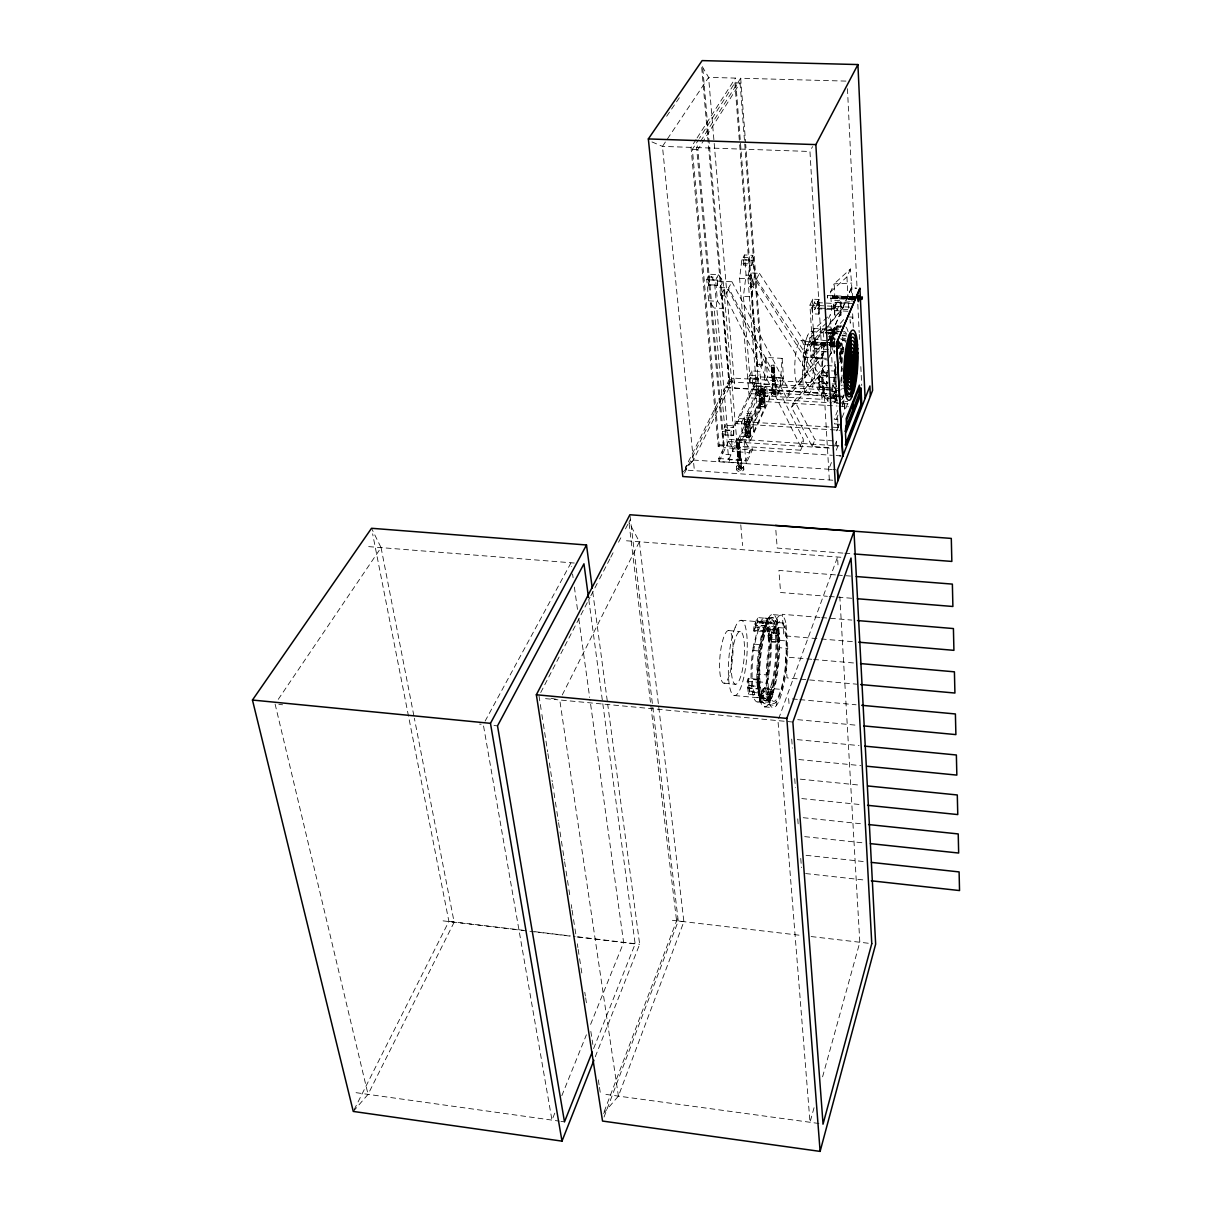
<?xml version="1.0" encoding="UTF-8"?>
<svg xmlns="http://www.w3.org/2000/svg" width="1212" height="1212" viewBox="0 0 1212 1212"><rect width="100%" height="100%" fill="white"/><g stroke="black" fill="none" stroke-linecap="round" stroke-linejoin="round"><path stroke-width="0.75" stroke-dasharray="5 3.75" d="M837.643 401.142A38.663 7.636 -86.7 0 1 835.719 394.354L834.417 371.054A38.663 7.636 -86.7 0 1 835.083 359.1M811.919 343.829C812.494 338.572 812.782 347.374 811.919 343.829L835.492 345.178M830.22 344.496L830.22 343.708M832.599 297.44C833.114 292.425 833.447 300.924 832.599 297.44L855.324 298.682M835.401 364.282L836.325 391.734M835.613 368.19L836.159 386.81M731.381 661.752L732.109 653.404A26.467 6.211 -84.9 0 1 735.169 638.875L736.154 636.239A26.467 6.211 -84.9 0 1 744.092 641.057A26.467 6.211 -84.9 0 1 740.683 676.629L739.714 679.281A26.467 6.211 -84.9 0 1 731.381 661.752L732.003 654.435M804.692 363.327L805.283 356.449A22.058 4.681 -86.7 0 1 807.601 345.284L808.328 343.466A22.058 4.681 -86.7 0 1 814.009 351.359A22.058 4.681 -86.7 0 1 811.267 380.644L810.54 382.492A22.058 4.681 -86.7 0 1 804.692 363.327L805.192 357.282M812.676 299.167L812.328 313.802L818.63 314.12L819.342 305.606L818.994 299.47L812.676 299.167L809.934 305.121L812.282 343.405L826.736 326.649M818.994 299.47L817.539 302.652L817.903 308.802L833.917 309.621L833.583 303.454L834.992 300.273L841.234 300.591L840.855 315.271L834.613 314.953L835.326 306.424L834.174 283.82L850.43 268.988L852.627 297.955M765.954 357.464L763.984 384.401L780.18 385.355L782.134 358.373L765.954 357.464L767.423 377.068L763.984 384.401M841.173 363.358L841.098 358.646L840.886 359.812A10.544 2.076 -86.7 0 0 840.658 361.418M821.994 399.354L821.721 394.96L753.076 286.774L748.607 286.547L751.667 280.684L756.106 280.896L824.357 388.704L824.614 393.097L821.994 399.354L757.136 395.43L748.001 278.79L750.228 260.262L752.819 255.353L744.471 254.959L741.835 259.868L739.608 278.381L749.243 397.854L831.826 402.869M750.652 282.638L757.879 375.659L749.728 375.175L743.426 296.395L746.047 275.094L744.471 254.959M752.819 255.353L754.364 275.488L751.758 296.804L743.426 296.395M824.19 344.284L822.645 354.328A35.103 7.136 -86.7 0 0 828.523 398.445M771.62 368.584C772.347 376.493 776.362 363.464 771.62 368.584L772.786 384.522C777.422 385.795 773.498 381.432 772.786 384.522M776.134 394.082L773.317 394.279L771.18 365.297L772.559 364.509L774.013 365.1L776.134 394.082L773.317 394.279M774.013 365.1L771.18 365.297M830.568 347.132L831.538 342.405A33.36 6.696 -86.7 0 1 835.007 332.861L836.219 331.543A33.36 6.696 -86.7 0 1 838.522 331.921M741.759 469.453L740.305 470.347L738.79 469.665L736.229 439.668L737.699 438.805L739.229 439.456L741.759 469.453L740.244 468.786L738.79 469.665M739.229 439.456L737.76 440.335L736.229 439.668M834.841 342.026L834.81 348.298M762.333 634.785L765.832 623.135L769.665 616.166A46.359 10.241 -84.9 0 1 777.665 622.559L785.952 623.256L787.83 648.42A46.404 10.075 -85 0 1 783.452 686.386L781.861 692.673A46.404 10.075 -85 0 1 768.347 700.46L759.863 699.672L758.121 688.658L757.697 674.099A46.359 10.241 -84.9 0 1 762.333 634.785L770.847 635.512L771.135 639.194M830.144 342.435A38.633 7.757 -86.7 0 1 830.917 338.86L833.538 330.467L836.341 326.301A38.633 7.757 -86.7 0 1 839.022 326.785M814.04 1107.723L810.01 1122.267L777.968 720.64L837.537 557.02L838.189 568.352M822.584 1076.817L859.823 942.254L839.825 596.668M759.863 699.672A46.359 10.241 -84.9 0 0 768.09 704.672L771.847 697.294L775.21 685.644A46.359 10.241 -84.9 0 0 779.619 647.708L777.665 622.559M827.644 298.167L827.66 295.38L827.478 298.334L855.142 299.546M758.424 378.265L758.121 383.295L758.424 378.265L750.289 377.796L749.531 380.28L749.986 382.825L758.121 383.295M733.714 435.214L733.836 430.427L725.23 429.805L724.761 434.957L733.714 435.214L724.928 435.032M749.986 382.825L750.289 377.796M733.669 430.351L733.366 435.578M769.953 702.399L769.681 699.082L773.286 689.416L763.166 687.765L759.485 697.4L759.833 701.46L769.953 702.399L773.559 692.719L773.286 689.416M603.5 1113.434L618.408 1096.118L683.886 921.665L639.391 541.764L628.922 522.175L630.437 519.251M769.378 697.688L768.347 700.46L766.651 689.431L766.242 674.872A46.404 10.075 -85 0 1 776.18 619.711L778.089 616.863A46.404 10.075 -85 0 1 785.952 623.256L784.422 627.255M786.861 651.026L787.83 648.42L779.619 647.708M725.276 434.669L725.397 429.881M604.167 1111.662L677.841 917.56M759.833 701.46L763.499 691.794L763.166 687.765M604.046 1117.04L678.25 921.044L629.892 514.752M758.682 695.143L759.666 692.552L758.576 679.568L748.425 678.053L747.183 681.22L748.334 694.188L758.682 695.143L757.576 682.159L758.576 679.568M778.816 642.375L779.755 639.936L778.771 627.18L768.711 626.331L767.56 629.286L768.59 642.057L778.816 642.375L777.831 629.604L778.771 627.18M767.287 672.13L766.242 674.872L757.697 674.099M748.334 694.188L749.561 691.022L748.425 678.053M768.59 642.057L769.741 639.088L768.711 626.331M764.242 631.331L763.969 627.861L767.696 618.423L757.409 617.559L753.622 626.983L753.985 631.21L764.242 631.331L767.969 621.877L767.696 618.423M595.274 1056.758L639.663 944.269L607.712 704.323M831.432 462.514L828.705 469.438L832.189 469.665M836.28 450.197L839.022 443.228M593.592 1048.592L635.149 943.921L588.759 599.379M834.462 446.213L836.477 441.123L814.994 439.729L794.466 400.672L825.236 365.479L822.433 372.023L791.542 407.308L812.207 446.486L830.19 447.667M839.492 424.109L838.159 427.427L837.628 417.913M842.143 417.443L844.794 410.792L844.294 401.339L847.688 401.551M847.597 403.778L845.006 410.262L844.506 400.824M753.985 631.21L757.758 621.771L757.409 617.559M837.977 415.11L834.447 423.882L839.81 424.215M842.219 404.566L844.325 399.309M842.295 406.308L844.294 401.339M837.719 410.444L834.174 419.2L837.765 419.428M842.673 398.172L844.082 394.673M554.778 1113.161L551.975 1120.115L483.3 724.473L479.543 724.094M561.807 1095.739L586.396 1034.806M590.608 1024.367L623.635 942.542L589.941 699.339M827.129 397.248L827.341 400.945L835.841 401.46L838.537 394.87L833.462 394.567M835.719 394.354L836.492 392.491M835.841 401.46L837.022 395.142M835.719 399.187L837.144 395.718L833.735 395.248M812.207 446.486L814.994 439.729M708.459 285.062L709.338 281.745L708.581 279.608L708.459 285.062L717.489 285.441L717.792 280.123L706.763 279.533L708.672 300.834L714.171 308L724.7 426.988L733.154 427.533L721.625 293.592M836.628 374.296L835.886 375.417A31.633 6.242 -86.7 0 1 836.007 366.812M827.341 400.945L828.72 397.642M717.61 279.987L717.307 285.487M800.662 450.213L803.495 443.456L803.192 438.971L728.518 289.683L723.867 289.456L720.519 295.667L725.185 295.895L800.359 445.713L800.662 450.213L733.472 445.789M835.189 369.205L834.417 371.054L827.281 370.645A31.603 6.363 -86.7 0 0 827.19 375.356M800.359 445.713L803.192 438.971M821.721 394.96L824.357 388.704M827.796 389.385L819.145 388.87L820.054 386.734L819.342 374.917L827.857 375.811M835.023 351.51L834.159 353.525L833.508 341.92L834.371 339.905L834.932 350.056M828.66 358.146L832.296 349.662L830.326 314.529L827.326 321.331M830.068 355.222L831.462 351.965L806.874 350.601L803.98 357.085L805.253 376.871L808.116 370.327L806.874 350.601M834.007 347.314L834.674 345.405M818.797 383.28L819.524 381.583L828.038 382.477M819.145 388.87L818.418 377.053L819.342 374.917M828.872 336.891L832.326 336.8L835.083 330.421L834.901 327.301L828.008 326.937M828.417 340.648L851.369 287.774L856.475 288.017M828.493 340.83L851.385 288.077L856.49 288.335M832.326 336.8L832.144 333.664L834.901 327.301M826.872 327.679L843.81 306.833L827.932 325.255M840.522 309.136L841.567 306.742M836.916 310.302A1.651 1.424 24 0 0 835.401 308.03A1.651 1.424 24 0 0 834.129 310.151A1.651 1.424 24 0 0 836.916 310.302L839.537 304.303A1.636 1.424 24 0 0 838.037 302.046A1.636 1.424 24 0 0 836.765 304.167A1.636 1.424 24 0 0 839.537 304.303M840.855 315.271L840.204 302.985L841.234 300.591M791.542 407.308L794.466 400.672M827.538 317.044L813.585 329.649L814.737 348.692L810.919 357.328L827.841 360.07M850.43 268.988L846.946 276.866L848.703 311.302L831.644 310.439L835.189 302.424L852.809 301.682M826.932 386.204L810.358 361.055L813.07 354.904L824.039 342.254M834.053 308.696L836.689 302.697M833.917 309.621L835.326 306.424M811.192 345.859L813.919 339.754L811.964 307.681L814.797 301.606M739.608 278.381L756.424 279.199L805.056 352.995L807.798 346.874L823.206 328.967M706.763 279.533L709.702 274.245L714.413 280.911L731.942 281.76L728.624 287.956L786.724 398.157L789.663 391.567L824.418 351.571M813.585 329.649L809.737 338.193L810.919 357.328L825.054 358.131M831.644 310.439L830.614 291.759L834.174 283.82L851.9 283.078M817.903 308.802L819.342 305.606M735.26 423.109L730.942 432.169L732.548 451.485L749.516 452.606L749.152 448.107L744.077 440.41L726.912 439.289L728.715 459.666L745.774 460.818L752.061 447.016L752.304 450L746.228 463.363L718.989 461.514L718.716 458.515L723.897 447.652L722.473 431.608L726.836 422.579M782.134 358.373L783.528 378.023L777.922 390.294L778.134 393.203L783.619 381.159L783.406 378.265L757.667 376.75L753.016 386.522L761.106 387.007L759.894 371.402L751.773 370.933L747.743 379.295M814.934 309.166A1.636 1.424 25.1 0 0 813.403 306.909A1.636 1.424 25.1 0 0 812.146 309.03A1.636 1.424 25.1 0 0 814.934 309.166L817.827 302.485M817.721 305.727L819.161 302.545M765.09 406.99L756.879 406.49L745.365 431.184L753.712 431.714L765.09 406.99L763.712 389.719A2.454 1.212 -4.4 0 0 759.969 388.931A2.454 1.212 -4.4 0 0 760.091 391.022A2.454 1.212 -4.4 0 0 763.712 389.719M811.888 308.287L814.631 302.318M771.847 697.294L761.772 696.355L761.5 693.143L771.65 694.809A43.193 9.544 -84.9 0 1 758.848 686.34A43.193 9.544 -84.9 0 1 766.045 625.725L769.62 619.226A43.193 9.544 -84.9 0 1 778.543 635.164A43.193 9.544 -84.9 0 1 774.786 683.947L771.756 697.536L761.666 696.612L761.394 693.385L771.559 695.052M748.91 436.926L750.561 433.335L742.168 432.805L740.487 436.381L740.986 442.335L761.348 398.581L760.909 392.764L769.075 393.249L769.499 399.081L749.395 442.88L748.91 436.926L740.487 436.381M760.909 392.764L759.288 396.203L767.469 396.703L769.075 393.249M755.288 416.413L765.499 394.415L765.317 392.052L757.061 391.552L746.713 413.504L746.91 415.898L755.288 416.413L755.106 414.034L765.317 392.052M748.546 430.987L747.365 433.532L747.668 437.244L746.35 421.7M761.56 402.945L762.909 402.854A2.621 1.303 -4.4 0 0 764.514 400.914A2.621 1.303 -4.4 0 0 760.606 400.672A2.621 1.303 -4.4 0 0 760.363 402.687L761.56 402.945L762.166 401.627M749.546 431.442L760.984 406.732M741.35 423.109L744.198 417.064L752.591 417.595L749.773 423.639L741.35 423.109L742.168 432.805M755.788 392.536L758.545 386.673L766.757 387.173L764.03 393.021L755.788 392.536L757 407.944L761.091 408.202L759.909 392.779M728.912 461.908L729.76 460.09M744.956 430.063L750.016 419.231L739.275 418.549M765.378 386.325L763.075 391.249L752.546 390.612M746.91 415.898L757.258 393.915L757.061 391.552M757.136 395.43L761.106 387.007M728.715 459.666L734.79 446.516L726.382 445.971M738.138 439.35L756.091 401.051L837.068 406.005M759.318 394.188L762.863 386.628L754.803 386.143L754.576 383.25L736.608 421.322L736.82 423.715L840.037 430.29M755.909 379.765L759.894 371.402M736.82 423.715L754.879 385.689L842.128 390.885M718.989 461.514L728.503 441.516L714.413 280.911M749.243 397.854L757.894 379.644L757.667 376.75M696.082 139.501L691.037 147.379L718.216 446.577L723.337 446.925L724.2 445.107L697.885 149.591L740.077 82.992L734.866 82.855L699.43 138.304M739.668 144.773L756.879 366.175L761.727 366.448L762.484 364.842L745.698 144.228M718.216 446.577L719.095 444.759L692.355 149.394L698.43 139.895M756.879 366.175L757.651 364.57L735.457 78.098L708.611 77.371L662.464 146.379L694.4 470.665M832.796 480.21L685.992 470.089L685.689 467.12L693.461 460.06L733.942 378.144L830.22 383.81M729.472 379.053L685.78 466.938L686.083 469.908M684.477 473.15L729.715 381.901L702.581 65.887M353.268 1111.434L368.054 1094.36L454.152 922.196L414.352 718.216M354.116 1109.753L448.894 921.378L372.629 533.841M562.277 694.93L639.391 541.764M756.106 280.896L753.076 286.774L752.47 279.002M540.734 692.537L590.017 597.334M590.88 595.668L598.667 580.639M599.531 578.957L609.909 558.914M610.772 557.247L614.226 550.566M618.544 542.218L621.998 535.537M625.468 528.856L628.058 523.842M756.424 279.199L759.439 273.336L751.061 272.942L748.001 278.79M829.326 479.967L809.964 151.485L812.555 146.576M830.19 345.738A35.981 7.227 -86.7 0 1 833.659 332.83L836.28 328.937A35.981 7.227 -86.7 0 1 838.765 329.361M728.518 289.683L725.185 295.895L724.488 287.759M720.519 295.667L719.807 287.532L723.17 281.335L718.534 274.67L709.702 274.245M485.088 721.17L571.019 562.777L571.534 566.519M718.534 274.67L715.625 279.957L717.489 301.273L722.913 308.454L714.171 308M828.235 342.814L805.298 341.557L804.889 343.829L805.116 344.632L836.901 346.374M723.337 446.925L696.597 147.561L699.597 142.834M700.597 141.259L740.683 78.235L847.097 81.128M697.097 137.926L735.457 78.098M278.26 699.339L381.068 547.627L371.523 528.28M666.661 116.276L679.341 97.748M740.699 459.424C739.638 456.121 735.957 461.514 740.699 459.424L739.35 443.622C734.472 441.168 738.517 446.38 739.35 443.622M743.562 264.943L743.532 259.838L743.395 264.989L751.925 265.337L752.546 262.277L752.061 260.186L743.698 259.792M841.219 403.445L833.114 403.066A38.633 7.757 -86.7 0 0 834.492 402.49L837.265 397.99L837.144 395.718A35.981 7.227 -86.7 0 1 833.28 400.43M805.056 352.995L824.448 330.482M828.902 336.618L846.067 316.802M810.358 361.055L827.523 341.254M828.75 339.83L841.022 325.695M683.417 471.695L693.37 460.242M786.724 398.157L821.615 358.07M830.614 291.759L846.946 276.866M826.569 323.028L809.737 338.193L826.736 340.89M842.582 347.708L843.128 347.268A17.574 3.469 -86.7 0 1 843.703 347.268M805.116 344.632L805.298 341.557M833.432 397.824L834.613 397.339A33.36 6.696 -86.7 0 0 835.826 395.87M827.584 295.41L855.233 296.804M752.061 260.186L751.758 265.383M761.833 406.596L760.53 406.414A2.788 1.394 -4.4 0 1 760.788 404.263A2.788 1.394 -4.4 0 1 764.939 404.52A2.788 1.394 -4.4 0 1 763.242 406.581L761.803 406.687L760.697 391.097M828.175 329.846L835.038 329.649L832.28 336.027L828.841 336.118M826.508 330.664L835.083 330.421M825.069 333.058L833.659 332.83L833.538 330.467L824.887 330.012M828.432 333.133L833.583 332.997M757.758 621.771L767.969 621.877M766.045 625.725L755.803 625.619L755.53 622.256L765.832 623.135L765.954 625.968L755.712 625.862L755.424 622.498L765.742 623.377M839.492 353.177L842.931 353.222L842.598 347.117M839.31 353.586L842.749 353.631M767.56 629.286L777.831 629.604M691.037 147.379L662.464 146.379L649.753 140.986M696.597 147.561L809.964 151.485M692.355 149.394L697.885 149.591M743.153 257.414L751.531 257.792M741.835 259.868L753.197 260.322M742.926 263.549L751.304 263.943M746.047 275.094L754.364 275.488M708.232 276.881L717.095 277.306M708.399 279.851L717.246 280.275M708.838 284.759L717.671 285.199M719.807 287.532L728.624 287.956M832.765 296.016L855.293 296.97M833.189 296.122L855.339 297.228M832.705 296.319L855.369 297.546M832.644 296.667L855.369 297.91M832.614 297.046L854.793 298.152M833.205 297.198L855.354 298.303M832.614 297.804L854.793 298.909M833.129 297.925L855.278 299.031M832.644 298.122L855.217 299.319M835.189 302.424L852.127 303.273M840.204 302.985L852.142 303.576M817.539 302.652L833.583 303.454M816.403 304.848L818.085 304.924L817.903 301.849M834.098 305.742L835.795 305.833M809.934 305.121L850.612 307.181M708.672 300.834L717.489 301.273M825.387 308.363L818.267 308L818.63 314.12M827.16 308.454L834.28 308.818L834.613 314.953M842.764 309.242L849.582 309.59M849.445 316.983L852.824 317.15L850.263 323.225L849.915 316.408M837.719 325.952L844.764 326.331M835.644 327.058L842.719 327.437M830.796 329.119L835.598 329.376M813.222 328.437L834.992 329.588M837.401 331.224L842.688 331.512M810.949 331.573L823.463 332.255M825.251 332.346L836.977 332.967M828.69 333.482L832.144 333.664M841.916 335.133L845.37 335.315M842.067 335.785L849.036 336.163M845.537 338.466L842.082 338.269L842.582 337.512A28.118 5.545 -86.7 0 1 845.309 337.557M830.917 338.86L838.053 339.239M841.81 339.557L845.279 339.739M846.188 340.814L842.719 340.633L842.295 337.406M800.89 340.511L810.601 341.042M827.675 342.375L834.886 342.905M829.599 342.89L835.31 343.193M812.176 342.132L828.372 343.041M829.826 343.087L835.447 343.42M812.085 342.36L828.432 343.299M829.75 343.329L835.492 343.678M812.025 342.678L828.463 343.617M829.675 343.632L835.522 344.011M811.964 343.041L828.463 343.996M829.629 344.011L835.538 344.375M811.934 343.435L835.522 344.784M811.934 344.208L835.432 345.541M811.964 344.541L835.371 345.859M840.583 348.904L844.037 349.086M814.737 348.692L828.781 349.465M822.993 351.722L826.236 351.904M803.98 357.085L828.675 358.464M826.993 365.585L832.25 365.888L831.462 351.965M757.651 364.57L762.484 364.842M822.433 372.023L827.72 372.326M829.023 377.371L834.386 377.674M818.418 377.053L827.114 377.553M767.423 377.068L783.528 378.023M749.955 378.114L758.106 378.583M827.463 383.492L818.782 382.977L819.509 381.28L828.008 382.174M832.099 383.916L835.886 384.143M798.587 384.507L808.283 385.083M750.319 382.492L758.439 382.977M729.715 381.901L846.643 388.794M827.932 389.097L835.038 389.522M760.06 389.219L824.614 393.097M826.629 393.521L726.927 387.537L726.67 384.689M827.023 393.703L726.852 387.704L726.594 384.84L734.017 377.977L728.685 380.659L708.308 144.152M828.917 393.824L836.447 394.279M774.513 391.309L775.725 391.385M843.567 396.263L833.159 395.642L835.735 389.37L831.614 383.113M807.934 394.476L827.538 395.657A31.588 6.424 -86.7 0 1 822.433 378.023A31.588 6.424 -86.7 0 1 825.236 343.647M760.288 392.127L826.857 396.127M828.72 396.248L843.719 397.142M830.417 397.748L840.446 398.248M751.213 393.703L765.499 394.415M834.492 402.49L837.992 402.717M843.082 403.566L852.475 404.126M838.946 406.126L848.385 406.702M759.621 401.475L764.711 401.793M746.713 413.504L755.106 414.034M736.608 421.322L840.022 427.654M727.079 425.427L735.502 425.957M724.882 430.169L733.321 430.714M745.531 432.093L750.38 432.411L750.683 436.123M745.486 432.654L749.667 432.926L748.395 417.337M722.473 431.608L730.942 432.169M833.447 445.577L736.623 439.092L732.336 448.213L723.897 447.652M835.326 445.698L839.052 445.94M728.503 441.516L829.341 448.122M719.095 444.759L724.2 445.107M718.655 445.668L723.776 446.016M749.152 448.107L732.154 446.986L726.912 439.289M733.73 448.758L832.356 455.303M841.113 455.894L835.947 455.545L841.037 456.076M730.897 454.803L722.443 454.242L722.185 451.258M718.716 458.515L745.986 460.363L746.228 463.363M693.461 460.06L835.613 469.711M740.017 466.59L741.289 466.681M842.931 553.096L777.21 548.066L775.619 527.129M844.809 553.233L852.324 553.808M626.483 540.779L842.598 557.399M835.477 574.897L778.907 570.428L780.589 592.501L827.402 596.304M837.356 575.049L850.551 576.079M368.69 546.627L574.715 563.065M829.281 596.455L851.763 598.273M819.857 617.423L782.24 614.287L783.861 635.77L819.373 638.815M821.736 617.575L851.839 620.089M773.347 614.651L781.71 615.348M768.711 617.575L777.134 618.287L777.407 621.726L776.286 623.407A42.314 9.181 -85 0 0 771.423 637.83L770.074 644.36A42.314 9.181 -85 0 0 767.514 666.327L767.59 686.931L770.287 700.4A42.314 9.181 -85 0 0 774.801 703.187L776.498 701.581A42.314 9.181 -85 0 0 781.467 689.946L782.922 684.219A42.314 9.181 -85 0 0 786.633 656.616L786.618 636.633L784.967 625.831M764.757 618.059L770.468 618.544M772.741 620.908L781.104 621.605M741.047 620.271L771.968 622.877M778.604 627.589L786.876 628.286M753.622 626.983L763.969 627.861M728.715 630.573L740.259 631.558M821.236 638.966L853.006 641.693M769.741 639.088L779.755 639.936M779.589 640.345L787.83 641.057M753.758 644.087L759.56 644.587M752.758 650.45L758.56 650.95M811.752 659.283L785.467 656.98L787.058 677.902L856.839 684.189M813.631 659.449L854.93 663.085M757.742 681.72L766.272 682.492M747.183 681.22L757.576 682.159M724.094 683.22L735.639 684.28M774.407 688.78L782.664 689.522L782.407 686.234M747.759 687.719L758.121 688.674M763.499 691.794L773.559 692.719M758.848 694.703L767.347 695.491M792.375 698.915L797.996 699.43M799.875 699.612L856.096 704.793M734.851 695.582L765.787 698.445M764.999 700.536L773.392 701.309M757.894 701.945L763.605 702.475M768.09 704.672L776.438 705.46L776.15 701.915M764.378 706.838L772.771 707.626M797.708 719.67L857.975 725.367M545.552 698.642L557.959 699.809M792.875 722.049L559.747 699.975L618.408 1096.118M797.314 739.638L859.066 745.592M278.836 704.399L282.593 704.778M493.966 725.518L497.526 725.867M798.859 759.53L860.914 765.651M800.314 779.164L860.111 785.179M801.814 798.572L861.929 804.738M827.675 376.25L819.161 375.356L819.857 387.173L828.357 388.067M803.223 817.706L862.974 823.963M820.054 386.734L826.842 387.461M804.692 836.628L862.899 842.84M806.071 855.308L865.792 861.793M805.632 873.549L865.686 880.185M683.886 921.665L676.584 920.832L628.922 522.175M672.387 920.317L802.329 935.558M811.161 936.558L871.776 943.648M523.705 930.346L448.894 921.378L454.152 922.196M534.931 931.695L570.458 935.967M577.942 936.861L639.663 944.269M443.062 920.862L575.2 936.724M577.063 936.952L635.149 943.921M605.909 1094.406L823.054 1124.054M831.568 390.915L838.371 391.855M831.614 391.673L836.704 392.37M830.25 394.945L837.068 395.885M830.553 397.718L835.674 398.43M827.175 398.006L832.296 398.718M356.055 1092.679L559.126 1121.115M560.914 1121.373L564.489 1121.873M748.774 685.537L758.909 687.053M749.561 691.022L759.666 692.552M759.485 697.4L769.681 699.082M551.096 698.279L558.005 699.642M761.197 406.52L760.651 406.338A2.621 1.303 -4.4 0 1 760.878 404.323A2.621 1.303 -4.4 0 1 764.787 404.566A2.621 1.303 -4.4 0 1 763.196 406.505M759.439 273.336L807.798 346.874M813.07 354.904L827.493 376.841M731.942 281.76L789.663 391.567M275.094 704.036L368.054 1094.36M840.931 338.496L841.173 339.678M381.068 547.627L413.989 716.368M539.007 695.885L541.597 712.656M541.885 714.519L543.037 721.973M543.324 723.837L547.642 751.804M547.93 753.667L549.081 761.121M549.369 762.984L552.248 781.634M552.536 783.497L553.687 790.951M553.975 792.815L555.126 800.268M555.414 802.132L556.566 809.586M556.853 811.449L558.293 820.782M558.58 822.645L559.732 830.099M560.02 831.962L561.171 839.416M561.459 841.279L562.61 848.733M562.898 850.597L564.337 859.914M564.625 861.777L565.777 869.246M566.065 871.11L567.216 878.564M567.504 880.427L568.655 887.881M568.943 889.744L570.094 897.198M571.246 904.652L571.822 908.379M572.109 910.242L573.261 917.711M573.549 919.575L574.715 927.028M575.003 928.892L576.154 936.346M577.306 943.8L577.882 947.526M578.169 949.39L579.321 956.844M579.609 958.722L580.76 966.176M581.048 968.04L582.199 975.493M584.79 992.264L585.366 995.991M585.654 997.855L586.805 1005.324M590.835 1031.412L592.85 1044.456M598.319 1079.877L599.183 1085.467M599.47 1087.331L600.334 1092.921M572.564 574.003L573.094 577.745M574.382 587.093L577.503 609.545M578.791 618.893L589.683 697.476M592.744 591.85L607.47 702.445M737.547 459.257L738.184 466.726M736.442 466.847L736.699 469.817M708.141 142.274L701.521 65.327L708.611 77.371L734.866 388.022M740.774 524.841L742.562 545.567M743.607 466.332A3.591 1.879 -4.8 0 1 738.29 468.347A3.591 1.879 -4.8 0 1 738.169 465.105A3.591 1.879 -4.8 0 1 743.607 466.332L743.85 469.317A3.591 1.879 -4.8 0 1 738.547 471.317A3.591 1.879 -4.8 0 1 738.426 468.074A3.591 1.879 -4.8 0 1 743.85 469.317M741.229 459A1.848 0.954 -4.8 0 1 738.502 460.015A1.848 0.954 -4.8 0 1 738.441 458.363A1.848 0.954 -4.8 0 1 741.229 459L741.85 466.453A1.833 0.954 -4.8 0 1 739.138 467.484A1.833 0.954 -4.8 0 1 739.078 465.832A1.833 0.954 -4.8 0 1 741.85 466.453M739.093 443.44L740.456 459.59M738.759 443.274L740.153 459.742M738.381 443.137L739.805 459.848M738.169 444.395L739.365 458.348M737.987 443.047L739.411 459.893M737.593 443.001L739.032 459.893M737.229 443.001L738.669 459.848M737.063 444.001L738.32 458.651M723.17 281.335L736.881 442.062M736.926 443.047L738.35 459.742M736.714 443.137L738.108 459.606M745.562 423.367L746.365 433.063L744.698 436.653L745.183 442.607L765.423 398.839L764.984 393.006L763.378 396.46L762.651 386.916M744.198 417.064L745.759 436.138M744.304 420.534L745.592 436.153M744.077 440.41L745.774 460.818M749.667 420.155A2.682 1.348 -4.6 0 1 745.698 421.609A2.682 1.348 -4.6 0 1 745.592 419.276A2.682 1.348 -4.6 0 1 749.667 420.155L750.849 436.138M749.425 420.503L750.258 430.927M747.622 418.988L748.849 434.684M751.773 370.933L753.016 386.522M752.591 417.595L753.712 431.714M751.061 272.942L751.667 280.684M734.866 82.855L739.532 142.895M758.545 386.673L759.833 405.475M758.454 390.082L759.651 405.49M766.757 387.173L767.469 396.703M788.633 698.567L789.194 705.99M791.709 739.093L792.39 748.137M794.708 778.604L795.375 787.421M797.754 818.842L798.405 827.432M800.753 858.384L801.45 867.61M740.683 78.235L745.562 142.349M764.06 389.688L765.151 405.459M740.077 82.992L761.727 366.448M763.651 390.037L764.424 400.308M761.909 388.507L763.045 403.975M772.241 384.219L772.786 391.431M771.12 391.552L771.347 394.43M777.907 391.067L778.104 393.945A3.394 1.682 -4.2 0 1 773.135 395.763A3.394 1.682 -4.2 0 1 772.938 392.855A3.394 1.682 -4.2 0 1 772.726 389.991A3.394 1.682 -4.2 0 1 777.907 391.067A3.394 1.682 -4.2 0 1 772.923 392.885A3.394 1.682 -4.2 0 1 778.104 393.945M775.725 383.977A1.742 0.848 -4.2 0 1 773.165 384.901A1.742 0.848 -4.2 0 1 773.059 383.416A1.742 0.848 -4.2 0 1 775.725 383.977L776.256 391.188A1.742 0.864 -4.2 0 1 773.695 392.112A1.742 0.864 -4.2 0 1 773.589 390.628A1.742 0.864 -4.2 0 1 776.256 391.188M774.029 367.766L775.225 384.355M773.771 367.403L775.013 384.507M773.468 367.175L774.726 384.643M773.104 367.084L774.392 384.734M772.741 367.13L774.029 384.78M772.392 367.327L773.665 384.795M772.074 367.645L773.317 384.749M771.817 368.069L773.029 384.659M805.844 352.919L807.086 372.675M823.493 333.194L823.706 337.042M833.689 341.496L834.326 353.116M836.477 441.123L836.901 448.622M843.219 347.617L843.446 351.965M842.219 343.663L842.582 350.313M851.369 287.774L852.051 301.546M852.657 313.756L853.324 327.407M847.461 88.688L857.005 287.199M857.823 304.212L859.187 332.558M859.278 334.451L859.55 340.133M860.823 366.6L861.732 385.492M842.098 348.647L841.992 365.176A33.36 6.696 -86.7 0 1 841.552 370.857M829.993 340.224A35.118 7.075 -86.7 0 1 837.704 330.891M840.931 347.738A35.118 7.075 -86.7 0 1 840.901 363.312M835.568 394.885A35.118 7.075 -86.7 0 1 833.295 398.733M827.008 386.264A35.118 7.075 -86.7 0 1 826.432 371.205M830.387 342.678A31.603 6.363 -86.7 0 1 837.325 334.239M840.295 350.844A31.603 6.363 -86.7 0 1 840.28 361.797M836.371 389.113A31.603 6.363 -86.7 0 1 833.356 395.324M841.749 349.48A31.603 6.348 -86.7 0 1 841.128 371.599M835.916 394.052A31.603 6.348 -86.7 0 1 832.886 395.885M830.341 350.995A31.603 6.348 -86.7 0 1 837.947 333.27M828.478 331.043A35.103 7.136 -86.7 0 1 834.659 335.406M835.826 368.448A35.103 7.136 -86.7 0 1 831.902 391.537M828.538 334.376A31.588 6.424 -86.7 0 1 834.704 341.375M835.159 368.039A31.588 6.424 -86.7 0 1 831.629 388.84M842.158 375.053A38.633 7.757 -86.7 0 1 840.87 384.159M846.037 327.164A38.663 7.636 -86.7 0 1 848.203 332.149M842.87 401.202A38.663 7.636 -86.7 0 1 841.492 402.929M843.279 331.921A33.391 6.59 -86.7 0 1 847.43 336.603M844.067 395.491A35.254 6.969 -86.7 0 1 841.582 399.581M842.279 368.296A35.981 7.227 -86.7 0 1 842.022 371.357M841.355 377.28A35.981 7.227 -86.7 0 1 840.795 381.038M843.658 333.239A31.633 6.242 -86.7 0 1 845.658 334.164M842.567 340.92A24.604 4.863 -86.7 0 1 845.628 342.269M842.355 388.431A24.604 4.863 -86.7 0 1 840.719 389.249M842.37 385.052A21.089 4.166 -86.7 0 1 840.976 385.749M839.31 354.828A21.089 4.166 -86.7 0 1 839.84 351.874M840.673 381.825A17.574 3.469 -86.7 0 0 841.795 382.204L841.931 378.72A14.059 2.772 -86.7 0 1 840.643 377.69M839.446 359.176A17.574 3.469 -86.7 0 1 840.28 354.04L840.749 352.071L840.719 356.192A14.059 2.772 -86.7 0 0 839.825 362.57M849.673 297.894C849.945 302.5 850.627 293.698 849.673 297.894M759.515 665.312L759.621 684.78L762.227 697.536A40.041 8.848 -84.9 0 0 766.575 700.218L768.196 698.703A40.041 8.848 -84.9 0 0 772.968 687.704L774.362 682.28A40.041 8.848 -84.9 0 0 777.907 656.131L777.862 637.209L775.422 624.332A40.041 8.848 -84.9 0 0 769.559 622.256L767.893 624.71A40.041 8.848 -84.9 0 0 763.242 638.36L761.954 644.542A40.041 8.848 -84.9 0 0 759.515 665.312M768.029 666.07L768.12 685.553L770.665 698.309A40.072 8.696 -85 0 0 774.938 700.99L776.544 699.46A40.072 8.696 -85 0 0 781.24 688.461L782.619 683.023A40.072 8.696 -85 0 0 786.149 656.859L786.118 637.921L783.74 625.028A40.072 8.696 -85 0 0 777.968 622.968L776.331 625.437A40.072 8.696 -85 0 0 771.726 639.088L770.468 645.284A40.072 8.696 -85 0 0 768.029 666.07M759.015 647.693L758.121 654.222A42.132 9.348 -84.9 0 0 765.923 701.021A42.132 9.348 -84.9 0 0 776.362 633.997A42.132 9.348 -84.9 0 0 760.106 641.496L759.015 647.693M753.197 647.193L752.304 653.707A42.117 9.438 -84.9 0 0 758.651 701.733A42.117 9.438 -84.9 0 0 771.256 645.042A42.117 9.438 -84.9 0 0 758.485 625.922L753.197 647.193M775.922 391.203L773.104 391.415L775.922 391.203M775.18 381.098L772.362 381.295L775.18 381.098M741.502 466.484C738.396 469.529 738.093 463.908 741.502 466.484M740.623 456.03C737.502 459.06 737.199 453.455 740.623 456.03M758.773 629.361L757.424 633.24A37.905 8.499 -84.9 0 0 755.5 695.885A37.905 8.499 -84.9 0 0 770.105 654.238A37.905 8.499 -84.9 0 0 758.773 629.361M735.184 627.361L733.775 631.21A37.799 8.878 -84.9 0 0 731.987 693.703A37.799 8.878 -84.9 0 0 747.092 652.207A37.799 8.878 -84.9 0 0 735.184 627.361M729.23 675.584L728.245 678.235A26.437 6.348 -84.9 0 1 719.686 660.934A26.437 6.348 -84.9 0 1 730.442 631.891A26.437 6.348 -84.9 0 1 729.23 675.584M773.362 690.234L769.741 699.9L759.56 698.233L763.227 688.583L773.362 690.234M779.24 633.24L778.528 635.058L768.272 634.74L769.196 632.376L779.24 633.24M758.879 686.719L758.151 689.007L747.789 688.052L748.743 685.189L758.879 686.719M779.255 633.573L778.558 635.391L768.302 635.073L769.226 632.725L779.255 633.573M807.707 335.315L806.662 337.996A31.527 6.696 -86.7 0 0 804.874 391.385A31.527 6.696 -86.7 0 0 816.085 362.373A31.527 6.696 -86.7 0 0 807.707 335.315M801.617 380.068L800.89 381.916A22.043 4.772 -86.7 0 1 794.89 362.933A22.043 4.772 -86.7 0 1 802.859 342.723A22.043 4.772 -86.7 0 1 801.617 380.068M767.908 621.014L764.181 630.467L753.909 630.361L757.697 620.923L767.908 621.014M838.022 427.791L836.78 430.911L837.825 424.321L838.022 427.791M741.138 467.696L740.638 468.786L740.38 465.817L741.138 467.696M775.498 392.506L775.044 393.491L774.832 390.612L775.498 392.506M762.06 391.173L759.333 391.006A2.803 1.379 -4.4 0 1 759.591 388.87A2.803 1.379 -4.4 0 1 763.757 389.128A2.803 1.379 -4.4 0 1 762.06 391.173M778.059 628.998L767.787 628.68L768.817 641.451L779.058 641.769L778.059 628.998M758.318 680.22L748.168 678.69L749.319 691.673L759.424 693.188L758.318 680.22M771.408 684.477A37.92 8.408 -84.9 0 0 771.408 623.226A37.92 8.408 -84.9 0 0 757.879 673.827A37.92 8.408 -84.9 0 0 771.408 684.477M773.211 684.628A37.936 8.378 -84.9 0 0 773.241 623.392A37.936 8.378 -84.9 0 0 759.742 673.993A37.936 8.378 -84.9 0 0 773.211 684.628M746.759 433.457A2.5 1.273 -4.6 0 0 750.455 432.078A2.5 1.273 -4.6 0 0 746.653 431.245A2.5 1.273 -4.6 0 0 746.759 433.457M746.986 437.244A2.682 1.363 -4.6 0 0 750.925 435.775A2.682 1.363 -4.6 0 0 746.865 434.881A2.682 1.363 -4.6 0 0 746.986 437.244M747.062 437.153A2.5 1.273 -4.6 0 0 750.758 435.79A2.5 1.273 -4.6 0 0 746.956 434.957A2.5 1.273 -4.6 0 0 747.062 437.153M814.888 303.061A1.636 1.424 25.1 0 0 817.645 303.197A1.636 1.424 25.1 0 0 816.146 300.94A1.636 1.424 25.1 0 0 814.888 303.061M745.774 421.534A2.515 1.273 -4.6 0 0 749.486 420.17A2.515 1.273 -4.6 0 0 745.683 419.337A2.515 1.273 -4.6 0 0 745.774 421.534M746.637 431.972A2.5 1.273 -4.6 0 0 750.334 430.593A2.5 1.273 -4.6 0 0 746.531 429.76A2.5 1.273 -4.6 0 0 746.637 431.972M760.894 401.308A2.454 1.212 -4.4 0 0 764.499 399.99A2.454 1.212 -4.4 0 0 760.772 399.202A2.454 1.212 -4.4 0 0 760.894 401.308"/><path stroke-width="1.5" d="M857.778 299.152L857.808 298.213M859.172 298.561C857.429 308.984 857.929 288.638 859.202 297.637M858.005 297.925L858.338 296.895L858.535 297.697M858.505 298.834L858.232 299.834L857.96 299.061M839.416 345.996C837.568 354.54 837.795 336.451 839.507 343.163M820.115 1151.4L875.655 944.148L853.99 531.371L629.892 514.752L536.355 694.764L602.531 1121.055L820.115 1151.4L786.815 718.398L853.99 531.371M849.476 334.254L847.703 339.663A35.178 6.817 -86.6 0 0 843.84 373.841L844.688 389.87A35.178 6.817 -86.6 0 0 850.763 399.157L854.308 390.234A35.178 6.817 -86.6 0 0 858.035 356.919L857.278 341.148A35.178 6.817 -86.6 0 0 851.339 330.997L849.476 334.254L851.051 365.251M835.477 487.148L872.595 390.385L857.929 64.554L702.127 60.6L648.344 138.925L682.795 476.513L835.477 487.148L815.858 144.607L857.929 64.554M845.249 444.94L860.944 404.49L860.414 393.415L861.247 393.461L845.491 433.729L846.097 445.001L861.777 404.535L860.974 387.825L859.823 390.779M846.415 424.867L845.37 431.457L861.141 391.249M845.325 431.911L855.687 405.475M858.46 398.415L860.414 393.415M592.244 588.108L586.502 544.991L371.523 528.28L252.46 700.036L353.268 1111.434L561.989 1141.128L593.895 1060.273M592.198 1052.092L564.489 1121.873L497.526 725.867L583.957 563.807L588.502 597.516M844.355 386.173L857.96 352.707M844.022 382.477L857.884 348.48M843.931 378.159L857.581 344.814M861.959 297.879C860.884 296.652 861.793 302.864 862.368 296.91L859.808 297.44M840.84 344.299C839.628 343.314 840.689 349.495 841.279 343.254L838.628 343.814M859.914 288.501L836.659 342.996L842.825 456M561.989 1141.128L490.466 723.337L586.502 544.991M851.218 388.416L850.915 388.931A24.619 4.772 -86.6 0 1 846.794 383.613L846.052 369.569A24.619 4.772 -86.6 0 1 848.779 347.177L851.188 341.39A24.619 4.772 -86.6 0 1 855.248 347.147L855.945 361.04A24.619 4.772 -86.6 0 1 853.278 383.037L853.006 383.977A20.013 3.878 -86.6 0 1 851.218 388.416L846.097 388.113M850.96 382.189L850.369 382.704A17.589 3.409 -86.6 0 1 848.006 378.341L847.491 368.327A17.589 3.409 -86.6 0 1 848.93 354.525L851.733 347.738A17.589 3.409 -86.6 0 1 854.066 352.298L854.551 362.236A17.589 3.409 -86.6 0 1 853.142 375.841L852.642 377.992A17.589 3.409 -86.6 0 1 850.96 382.189L847.476 382.038M648.344 138.925L815.858 144.607M847.309 378.811L850.748 379.008M846.415 394.248L851.536 394.551M859.838 394.9L860.671 394.945M860.944 404.49L861.777 404.535M775.498 525.387L951.299 538.416L951.844 561.429L854.202 553.96M856.217 576.533L952.374 584.108L952.89 606.485L857.369 598.743M857.475 620.559L953.42 628.558L953.92 650.344L858.611 642.178M860.565 663.585L954.42 671.827L954.92 693.037L860.611 684.538M861.717 705.308L955.404 713.959L955.889 734.608L863.626 725.897M536.355 694.764L786.815 718.398M864.686 746.137L956.374 754.985L956.844 775.104L866.565 766.211M252.46 700.036L490.466 723.337M867.595 785.937L957.298 794.966L957.768 814.57L867.565 805.313M868.58 824.554L958.222 833.932L958.662 853.036L870.413 843.628M871.398 862.399L959.101 871.913L959.54 890.562L871.322 880.806M837.477 469.832L838.068 480.376M838.007 480.573L837.401 470.029L869.928 385.977L870.322 396.309M842.764 456.182L836.568 342.86L859.899 288.183L865.11 398.43M846.961 424.67L846.718 419.988L859.172 388.385L859.399 393.006M846.597 428.336L846.234 418.443L852.793 401.854L853.278 411.307M845.688 430.654L845.567 428.23L860.732 389.628L860.838 392.006M850.4 332.618L853.46 392.976M853.475 410.792L853.006 401.339L859.399 385.158L859.853 394.536M848.597 336.951L851.688 397.43M846.779 368.948L847.4 380.977A21.104 4.09 -86.6 0 0 850.945 385.567L851.066 385.34A19.165 3.712 -86.6 0 0 852.854 380.916L852.96 380.507A21.104 4.09 -86.6 0 0 855.248 361.63L854.657 349.707A21.104 4.09 -86.6 0 0 851.157 344.814L849.112 349.768A21.104 4.09 -86.6 0 0 846.779 368.948M848.203 367.706L848.627 375.705A14.074 2.727 -86.6 0 0 850.506 379.22L850.976 378.811A14.074 2.727 -86.6 0 0 852.324 375.447L852.733 373.735A14.074 2.727 -86.6 0 0 853.854 362.827L853.46 354.874A14.074 2.727 -86.6 0 0 851.597 351.253L851.354 351.45A10.56 2.045 -86.7 0 0 850.43 352.965A10.56 2.045 -86.7 0 0 849.551 355.813L849.354 356.676A14.074 2.727 -86.6 0 0 848.203 367.706M848.915 367.084L849.445 374.144A10.544 2.045 -86.6 0 0 850.309 375.75L850.642 375.735A10.544 2.045 -86.6 0 0 852.309 371.614L852.566 370.16A10.544 2.045 -86.6 0 0 853.096 365.16L852.657 356.404A10.544 2.045 -86.6 0 0 851.794 354.752L849.506 360.297A10.544 2.045 -86.6 0 0 848.991 365.342L848.915 367.084M850.354 365.57C851.521 375.417 852.142 354.237 850.354 365.57M849.885 363.024L849.763 364.161A7.03 1.363 -86.6 0 0 850.142 371.72L850.551 372.251A7.03 1.363 -86.6 0 0 852.066 368.524L852.324 366.342A7.03 1.363 -86.6 0 0 851.945 358.797L851.551 358.252A7.03 1.363 -86.6 0 0 850.854 358.843L850.627 359.403A7.03 1.363 -86.6 0 0 850.021 361.949L849.885 363.024M871.776 943.648L823.054 1124.054L792.875 722.049L851.036 558.05L871.776 943.648M853.596 385.552L853.157 387.037A20.877 4.03 -86.6 0 1 851.385 391.491L850.9 392.309A28.134 5.454 -86.6 0 1 845.734 382.871L845.309 374.72A28.134 5.454 -86.6 0 1 848.445 344.556L851.203 337.966A28.134 5.454 -86.6 0 1 856.263 347.965L856.657 355.995A28.134 5.454 -86.6 0 1 853.596 385.552M853.915 388.067L850.885 395.673A31.663 6.136 -86.6 0 1 845.067 385.098L844.582 375.917A31.663 6.136 -86.6 0 1 848.127 341.951L851.218 334.542A31.663 6.136 -86.6 0 1 856.914 345.814L857.354 354.858A31.663 6.136 -86.6 0 1 853.915 388.067"/></g></svg>
